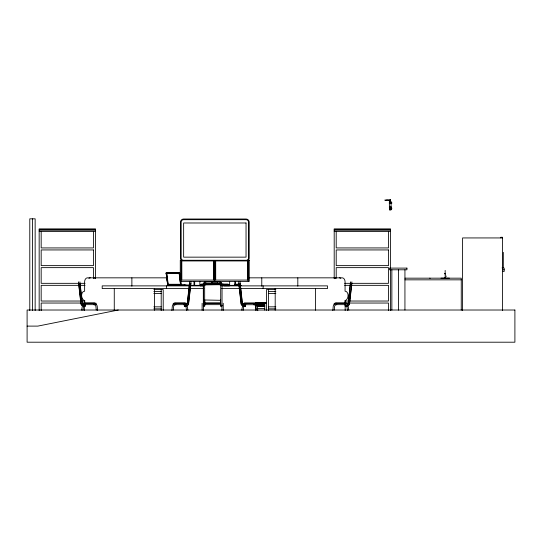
<?xml version="1.0" encoding="UTF-8"?>
<svg xmlns="http://www.w3.org/2000/svg" width="542" height="542" viewBox="0 0 542 542"><rect width="100%" height="100%" fill="white"/><g stroke="black" fill="none" stroke-linecap="round" stroke-linejoin="round"><path stroke-width="0.81" d="M85.209 306.128L85.169 304.651L85.209 306.128L83.197 306.047M220.56 304.177L220.56 299.97L220.709 300.315L204.808 299.983L204.815 304.794M245.357 306.183L243.744 306.183L245.357 306.183L245.363 304.855M220.553 304.428L220.689 306.128L222.024 305.986M234.747 284.963L234.754 284.367M222.03 305.702L222.051 284.658A2.947 2.927 0 0 0 219.232 281.854L206.143 281.854A2.771 2.757 0 0 0 203.318 284.665L203.338 305.986L204.68 306.128L204.822 304.794M220.696 306.128L220.696 284.536A1.612 1.599 0 0 0 219.368 283.215L205.933 283.209A1.443 1.43 0 0 0 204.666 284.469L204.673 306.128M166.184 273.08L167.918 285.532L189.348 285.546M84.735 305.986L84.735 304.794M171.909 310.634L172.322 306.155A3.591 3.591 0 0 1 175.832 303.31M173.298 310.105L173.63 306.44A2.249 2.249 0 0 1 175.832 304.651L175.872 304.651M332.835 310.634L333.242 306.155A3.591 3.591 0 0 1 336.758 303.31M334.224 310.105L334.556 306.44A2.249 2.249 0 0 1 336.758 304.651L336.799 304.651M391.019 208.338L391.121 201.766M189.632 281.854L187.268 303.324A1.863 1.863 0 0 1 186.123 304.563M187.783 299.97L187.417 303.351A2.012 2.012 0 0 1 186.821 304.313M187.871 299.17L189.388 285.417M189.571 283.757L189.632 283.195M190.974 281.854L188.46 303.967A3.198 3.198 0 0 1 186.583 305.817M190.974 283.195L188.596 304.021A3.34 3.34 0 0 1 186.638 305.952M350.559 281.854L348.194 303.324A1.863 1.863 0 0 1 347.205 304.496M348.337 303.351L350.261 284.523M350.498 283.757L350.559 283.195M351.9 281.854L349.38 303.967A3.198 3.198 0 0 1 347.781 305.702M351.9 283.195L349.522 304.021A3.34 3.34 0 0 1 347.558 305.952M166.096 273.107L166.59 272.66L179.212 272.66M181.103 285.248L179.565 272.944M263.493 305.837L263.907 305.837L257.003 305.776M83.59 306.128L85.169 305.986M81.605 310.159L82.431 305.654A3.543 3.543 0 0 1 85.175 303.351L85.521 303.31M82.926 310.417L83.698 306.108A2.202 2.202 0 0 1 85.399 304.672L85.589 304.651M241.759 310.214L242.579 305.715A3.543 3.543 0 0 1 245.33 303.405L245.675 303.371L245.675 304.712M243.073 310.471L243.846 306.162A2.202 2.202 0 0 1 245.553 304.733L245.743 304.712M389.332 201.766L389.447 209.537L391.121 209.673M390.999 203.446L389.454 203.446M237.653 284.394L237.945 285.546L237.606 284.204L234.794 284.204L234.456 285.546L234.794 284.875M184.327 306.128L184.368 304.651L184.327 306.128L186.333 306.047M345.254 306.128L345.288 304.651L345.254 306.128L347.259 306.047M169.842 285.356L169.368 285.065L169.422 285.492M179.998 285.356L179.531 285.065L179.585 285.492M166.143 272.877L179.267 272.599M186.692 285.282L181.922 285.363M389.644 209.883L389.644 209.51L390.924 209.639M256.088 303.412L255.411 302.714L266.474 302.714L265.797 303.412M221.902 284.523L204.652 284.746L223.372 284.706M200.405 285.648L201.414 284.977L203.426 284.943M217.505 282.26L218.006 281.928L211.468 281.928L211.976 282.26M223.873 285.878L229.239 285.83L229.239 284.875L228.236 284.252L201.414 284.252L200.405 284.875L200.405 285.824L201.414 285.16L203.758 285.16M78.732 284.746L80.06 284.604M238.887 284.801L240.35 284.577L239.022 284.719M184.842 285.139L185.222 285.004L168.447 285.39L171.767 285.126M166.387 273.324L179.199 273.276L180.649 284.923L168.027 284.923L166.57 273.276M184.368 305.986L186.292 305.905M345.295 305.986L347.219 305.905M118.291 310.017L37.832 326.108L27.1 326.108M220.567 284.604L220.506 284.374A1.463 1.457 0 0 0 219.347 283.215M217.769 284.252L217.505 282.931M205.838 284.272L205.52 284.299M205.682 284.428L205.181 284.415L205.662 284.387M390.735 201.963L389.84 201.97M386.609 199.896L390.572 199.795L390.572 200.486L390.044 200.472M390.044 200.018L390.409 200.547M386.609 200.377L384.922 200.377L384.922 199.964L390.044 200.526L390.044 199.984M390.044 200.391L390.47 199.883M389.867 200.547L390.579 200.547M389.752 201.075L390.701 201.075M389.441 202.132L390.87 202.132L390.87 201.766M389.461 202.498L390.992 202.498M389.346 206.936L391.107 206.936M389.461 207.993L390.992 207.993M389.454 208.934L390.992 208.941L390.965 209.49M389.502 209.883L390.945 209.883M39.166 229.557L95.494 229.557M334.197 229.557L390.518 229.557M39.166 230.228L95.494 230.228M334.197 230.228L390.518 230.228M39.166 231.57L95.494 231.57M334.197 231.57L390.518 231.57M502.495 237.938L462.597 237.938L462.597 310.485M214.002 260.451L215.689 260.451M213.839 260.939L181.807 260.939L181.841 280.072L213.839 280.072L213.839 260.939L213.805 280.072M247.708 260.939L215.675 260.939L215.709 280.072L247.708 280.072L247.708 260.939L247.674 280.072M214.002 261.122L215.689 261.122M502.177 267.443L503.179 267.443M502.177 268.107L504.168 268.107L504.168 271.461L502.495 271.461M502.495 269.787L504.168 269.787M446.154 276.61L445.964 275.81M444.745 277.606L445.585 277.606M167.078 277.836L87.472 277.836A4.024 2.845 -90 0 0 84.627 281.854L84.627 291.244A4.119 2.913 -90 0 0 81.618 295.356A5.434 3.841 -90 0 0 84.532 300.627L84.532 303.093M249.096 277.836L342.219 277.836A4.024 2.845 -90 0 1 345.064 281.854L345.064 291.244A4.119 2.913 90 0 1 348.072 295.356A5.434 3.841 -90 0 1 345.159 300.627L345.159 303.093M404.935 278.168L461.256 278.168L461.256 310.139M404.935 279.841L461.256 279.841M85.047 283.33L41.178 283.33L41.178 267.64L93.481 267.64L93.481 278.378M344.644 283.33L388.506 283.33L388.506 267.64L336.209 267.64L336.209 278.378M212.403 283.852L217.078 283.852M202.925 284.143L201.915 284.143L201.915 284.943M223.372 284.218L220.357 284.143L220.357 284.943M201.915 284.421L203.426 284.421M220.357 284.374L223.372 284.374M201.915 284.489L203.426 284.489M222.369 284.53L223.372 284.53M234.7 284.577L237.701 284.577M201.915 284.611L203.426 284.645M205.269 284.611L220.018 284.611M220.357 284.611L223.372 284.611M223.873 284.611L227.728 284.611M201.915 284.753L203.426 284.753M168.067 285.004L189.354 285.004M221.868 284.943L228.236 284.977L229.239 285.648M222.227 285.207L228.236 285.16L229.239 285.83M85.047 285.343L41.178 285.343L41.178 301.034L85.047 301.034M190.811 285.343L201.102 285.343M228.853 285.343L234.842 285.343L234.828 281.413M237.335 285.343L239.307 285.343M239.632 285.343L240.052 285.343M344.644 285.343L388.506 285.343L388.506 301.034L344.644 301.034M230.614 285.546L241.576 285.546M200.405 285.824L203.684 285.824M203.853 285.878L102.201 285.878L102.201 288.561L203.853 288.561M221.61 285.878L327.49 285.878L327.49 288.561L221.61 288.561M153.826 289.563L163.217 289.563L163.217 310.329M275.864 289.563L266.474 289.563L266.474 310.329M153.826 291.576L161.204 291.576M268.486 291.576L275.864 291.576M153.826 293.588L161.204 293.588M268.486 293.588L275.864 293.588M84.193 302.876L95.033 302.876M174.504 302.876L185.344 302.876M204.815 302.876L220.553 302.876M255.411 302.802L266.474 302.802M335.43 302.876L346.27 302.876M244.34 302.937L255.187 302.937M80.826 303.046L41.178 303.046L41.178 310.634M82.513 303.046L85.047 303.046M344.644 303.046L388.506 303.046L388.506 310.634M82.838 303.31L96.408 303.31M173.128 303.31L186.699 303.31M203.467 310.417L203.467 284.523A2.629 2.615 0 0 1 206.15 281.854M204.517 303.31L220.851 303.31M334.055 303.31L347.625 303.31M242.992 303.371L256.562 303.371M257.396 304.265L264.354 304.265M83.041 304.651L83.624 304.651M84.179 304.651L95.128 304.651M95.717 304.651L96.408 304.651M173.128 304.651L173.704 304.651M174.748 304.651L185.046 304.651M204.517 304.651L220.953 304.651M334.055 304.651L334.631 304.651M335.674 304.651L345.965 304.651M243.012 304.712L243.548 304.712M244.645 304.712L254.943 304.712M256.102 304.712L256.562 304.712M263.9 305.776L264.747 305.776M263.5 305.898L257.003 305.898L257.003 304.055L264.747 304.055L264.747 310.092M263.9 305.898L264.747 305.898M257.003 306.318L264.747 306.318M153.826 306.833L161.204 306.833M268.486 306.833L275.864 306.833M257.003 308.581L264.747 308.581M153.826 308.845L161.204 308.845M268.486 308.845L275.864 308.845M389.867 201.963L389.427 201.766M253.812 304.706L253.852 304.712A2.249 2.249 0 0 1 256.054 306.494L256.386 310.159M93.658 304.651L93.705 304.651A2.249 2.249 0 0 1 95.907 306.44L96.239 310.105M429.745 278.168L430.152 278.303M211.712 284.252L211.976 282.931M179.111 272.619L179.761 273.256L181.224 284.984M344.942 303.31L345.281 303.351A3.543 3.543 0 0 1 348.032 305.654L348.852 310.159M344.875 304.651L345.058 304.672A2.202 2.202 0 0 1 346.765 306.108L347.537 310.417M184.016 303.31L184.361 303.351A3.543 3.543 0 0 1 187.105 305.654L187.932 310.159M183.948 304.651L184.138 304.672A2.202 2.202 0 0 1 185.838 306.108L186.611 310.417M170.303 285.139L169.87 285.18M167.952 285.471L167.722 285.051M390.958 209.673L390.809 209.883M167.708 285.146L166.191 273.256M167.688 284.896L166.184 273.168M240.059 281.915L242.416 303.378A1.863 1.863 0 0 0 243.568 304.618M240.059 283.256L241.901 300.038M241.976 300.708L242.274 303.405A2.012 2.012 0 0 0 243.697 304.814M238.717 281.915L241.231 304.028A3.198 3.198 0 0 0 243.107 305.871M238.717 283.256L241.095 304.076A3.34 3.34 0 0 0 242.484 305.735M79.904 281.854L82.269 303.324A1.863 1.863 0 0 0 83.753 304.651M79.945 283.574L81.971 302.002M78.563 281.854L81.076 303.967A3.198 3.198 0 0 0 82.675 305.702M78.563 283.195L80.941 304.021A3.34 3.34 0 0 0 82.608 305.823M257.775 310.695L257.369 306.216A3.591 3.591 0 0 0 253.852 303.371L253.852 304.712M97.628 310.634L97.214 306.155A3.591 3.591 0 0 0 93.705 303.31M203.48 304.496L203.474 303.324M204.801 284.618L204.808 284.34A1.294 1.287 0 0 1 205.946 283.209M503.308 252.355L503.308 267.443M502.495 310.485L502.495 237.267L500.822 237.267L500.822 237.938M449.359 278.168L440.978 278.168M445.165 270.411L445.165 277.606M404.935 269.787L404.935 310.017M398.566 269.787L398.566 310.139M391.859 269.787L391.859 310.139M391.758 202.498L391.758 203.453M391.758 207.993L391.758 208.941M391.039 206.936L391.073 207.627L389.373 207.627L389.373 206.936M390.707 202.105L390.707 202.64L390.518 202.105M390.606 202.105L390.606 202.64M390.518 310.647L390.518 228.887L334.197 228.887L334.197 278.683M389.644 202.498L389.644 203.453M389.644 207.993L389.644 208.941M388.506 231.57L388.506 247.931L336.209 247.931L336.209 231.57M345.159 304.74L345.159 310.491M315.424 288.561L315.424 310.254M297.815 277.836L297.815 286.156M275.194 288.561L275.194 310.254M268.486 289.563L268.486 310.498M265.004 303.412L265.004 303.012L256.874 303.012L256.874 303.412M263.121 285.878L263.121 288.561M261.779 277.836L261.779 286.156M255.411 304.624L255.411 310.336M248.317 260.268L248.317 281.413M237.606 284.204L237.606 284.875M235.519 281.413L235.519 284.557M234.794 284.204L234.794 285.546M229.645 281.413L229.645 285.343M228.236 284.252L228.236 285.16M227.728 284.943L227.728 284.218L223.873 284.218L223.873 284.943M223.372 284.143L223.372 284.943M223.243 303.31L223.243 310.417M222.369 284.448L222.369 284.862M221.902 305.227L221.902 310.417M220.018 284.943L220.018 284.143L205.269 284.218L205.269 284.943M205.608 284.143L205.608 284.53M204.937 284.143L204.937 284.943M202.125 303.31L202.125 310.417M201.746 284.286L201.746 285.004M201.414 284.252L201.414 285.16M199.869 281.413L199.869 285.343M194.686 281.413L194.686 285.343M193.995 281.413L193.995 285.343M181.197 260.268L181.197 281.413M179.653 285.004L179.653 285.546M174.212 285.085L172.884 285.085M170.54 285.004L170.534 285.465M170.154 285.051L170.154 285.465M170.059 285.051L170.012 285.485M169.68 285.051L169.68 285.465M169.497 285.004L169.497 285.546M169.063 285.051L169.063 285.485M166.57 285.878L166.57 288.561M161.204 289.563L161.204 310.498M154.497 288.561L154.497 310.254M131.875 277.836L131.875 286.156M114.267 288.561L114.267 310.254M95.494 278.683L95.494 228.887L39.166 228.887L39.166 310.647M93.481 231.57L93.481 247.931L41.178 247.931L41.178 231.57M84.532 305.559L84.532 310.491M35.149 310.559L35.149 218.826L29.783 218.826L29.783 310.559M32.466 218.826L32.466 310.559M219.219 281.854A2.798 2.785 0 0 1 221.868 284.177M83.732 304.794A2.012 2.012 0 0 1 82.12 303.351M254.916 304.238A2.92 2.92 0 0 1 255.241 304.394M348.201 303.71A2.012 2.012 0 0 1 347.74 304.313M173.609 305.01A2.92 2.92 0 0 1 173.86 304.753M184.971 304.238A2.873 2.873 0 0 1 185.31 304.421M186.13 305.207A2.873 2.873 0 0 1 186.326 305.532M247.965 260.472A3.157 3.157 0 0 0 249.205 257.965L249.205 222.173A3.157 3.157 0 0 0 246.041 219.015L183.643 219.015A3.157 3.157 0 0 0 180.486 222.173L180.486 257.965A3.157 3.157 0 0 0 181.726 260.472M246.366 260.431A2.486 2.486 0 0 0 248.534 257.965L248.534 222.173A2.486 2.486 0 0 0 246.041 219.686L183.643 219.686A2.486 2.486 0 0 0 181.157 222.173L181.157 257.965A2.486 2.486 0 0 0 183.325 260.431M88.895 278.371A4.024 2.845 -90 0 1 90.318 277.836M94.051 278.371A4.024 2.845 -90 0 1 95.473 277.836M339.373 277.836A4.024 2.845 -90 0 1 340.796 278.371M334.218 277.836A4.024 2.845 -90 0 1 335.64 278.371M244.889 304.712L244.882 306.183L244.889 304.712M444.765 273.71L445.585 273.724L444.806 273.696M444.86 273.71L445.49 273.73L444.901 273.703M220.384 284.265L220.75 284.279L220.384 284.265M246.041 222.986L183.643 222.986L183.643 257.152L246.041 257.152L246.041 222.986M93.481 249.937L41.178 249.937L41.178 265.627L93.481 265.627L93.481 249.937M388.506 249.937L336.209 249.937L336.209 265.627L388.506 265.627L388.506 249.937M214.483 260.268L180.276 260.268L180.276 281.413L214.483 281.413L214.483 260.268M249.239 260.268L215.032 260.268L215.032 281.413L249.239 281.413L249.239 260.268M406.947 268.107L389.515 268.107L389.515 269.787L406.947 269.787L406.947 268.107M179.172 273.453L166.834 273.453L168.183 284.279L180.52 284.279L179.172 273.453M172.187 285.16L171.455 285.349L172.187 285.16M264.394 304.225L257.355 304.225L257.355 305.227L264.394 305.227L264.394 304.225M514.9 310.017L27.1 310.017L27.1 342.205L514.9 342.205L514.9 310.017"/></g></svg>
